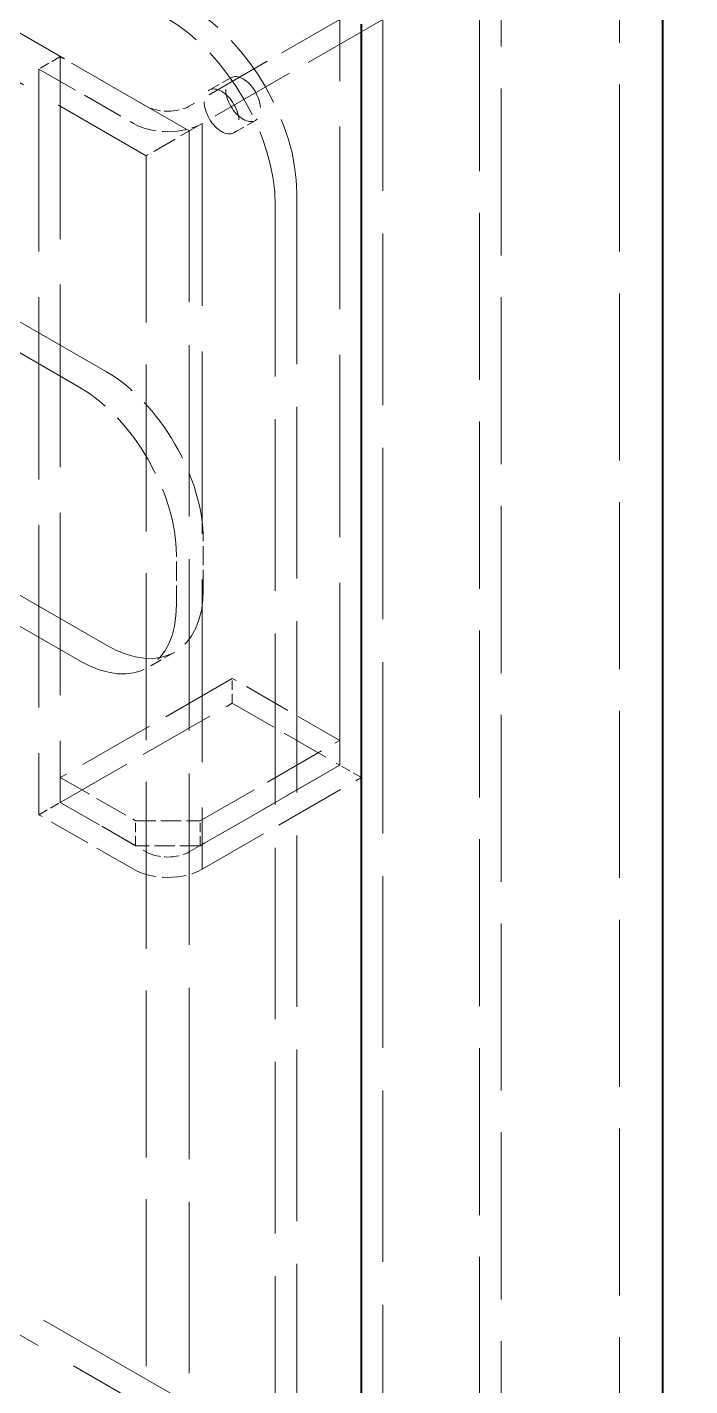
# Model space of a CAD drawing. Header units: millimetres. Extents: x 0 to 2378, y 0 to 1682.
# Drawn here: x 2182.23 to 2199.67, y 1429.01 to 1464.76 of the extents above; entities that cross this region are included whole.
import ezdxf

# ---------------------------------------------------------------- set-up
doc = ezdxf.new("R2010")
doc.units = ezdxf.units.MM
doc.header["$LTSCALE"] = 2
doc.linetypes.add('DASHED', pattern=[0.2067, 0.1654, -0.0413])
doc.layers.add('가려진 것(ISO)', color=2, linetype='DASHED', lineweight=18)
doc.layers.add('가시적인 것(ISO)', color=3, linetype='Continuous', lineweight=40)

msp = doc.modelspace()

# ---------------------------------------------------------------- linework, layer by layer
at = {"layer": '가려진 것(ISO)', "ltscale": 13.036946}
msp.add_line((2114.091, 1503.7317), (2186.4987, 1462.0348), dxfattribs=at)
at = {"layer": '가려진 것(ISO)', "ltscale": 12.833244}
msp.add_line((2114.091, 1502.4261), (2185.3673, 1461.3808), dxfattribs=at)
at = {"layer": '가려진 것(ISO)', "ltscale": 13.288179}
for p, q in [((2194.7011, 1403.8223), (2194.7011, 1471.1882)), ((2194.1354, 1470.8624), (2194.1354, 1403.4966)), ((2197.8124, 1468.745), (2197.8124, 1401.3791))]:
    msp.add_line(p, q, dxfattribs=at)
at = {"layer": '가려진 것(ISO)', "ltscale": 6.856808}
msp.add_line((2191.5899, 1464.9666), (2186.4987, 1462.0348), dxfattribs=at)
at = {"layer": '가려진 것(ISO)', "ltscale": 5.33305}
for p, q in [((2190.4585, 1464.9641), (2186.4987, 1462.6838)), ((2186.4987, 1443.0627), (2190.4585, 1445.343))]:
    msp.add_line(p, q, dxfattribs=at)
at = {"layer": '가려진 것(ISO)', "ltscale": 14.513788}
for p, q in [((2190.4585, 1445.343), (2190.4585, 1464.9641)), ((2183.1046, 1463.9868), (2183.1046, 1444.3657)), ((2182.5389, 1463.6611), (2182.5389, 1444.0399)), ((2186.8381, 1462.2277), (2186.8381, 1442.6066))]:
    msp.add_line(p, q, dxfattribs=at)
at = {"layer": '가려진 것(ISO)', "ltscale": 13.634165}
for p, q in [((2191.5899, 1464.9666), (2191.5899, 1414.2787)), ((2186.4987, 1462.0348), (2186.4987, 1411.3469)), ((2189.3271, 1460.406), (2189.3271, 1409.7181)), ((2188.7614, 1460.0803), (2188.7614, 1409.3924))]:
    msp.add_line(p, q, dxfattribs=at)
at = {"layer": '가려진 것(ISO)', "ltscale": 0.761779}
for p, q in [((2183.1046, 1463.9868), (2182.5389, 1463.6611)), ((2187.5893, 1463.4317), (2187.0236, 1463.1059)), ((2188.2365, 1462.3079), (2187.6708, 1461.9821)), ((2187.6301, 1446.9718), (2187.6301, 1447.6258)), ((2190.4585, 1445.343), (2190.4585, 1445.997)), ((2191.0242, 1445.0172), (2190.4585, 1445.343)), ((2183.1046, 1444.3657), (2183.1046, 1445.0197)), ((2182.5389, 1444.0399), (2183.1046, 1444.3657)), ((2185.0845, 1443.2256), (2185.0845, 1443.8796)), ((2186.7815, 1443.2256), (2186.7815, 1443.8796))]:
    msp.add_line(p, q, dxfattribs=at)
at = {"layer": '가려진 것(ISO)', "ltscale": 3.047415}
for p, q in [((2185.3673, 1462.6838), (2183.1046, 1463.9868)), ((2183.1046, 1444.3657), (2185.3673, 1443.0627))]:
    msp.add_line(p, q, dxfattribs=at)
at = {"layer": '가려진 것(ISO)', "ltscale": 3.352166}
for p, q in [((2182.5389, 1463.6611), (2185.0279, 1462.2277)), ((2185.0279, 1442.6066), (2182.5389, 1444.0399))]:
    msp.add_line(p, q, dxfattribs=at)
at = {"layer": '가려진 것(ISO)', "ltscale": 1.980784}
msp.add_line((2186.8381, 1462.2277), (2185.3673, 1461.3808), dxfattribs=at)
at = {"layer": '가려진 것(ISO)', "ltscale": 13.282315}
msp.add_line((2185.3673, 1461.3808), (2185.3673, 1412.0009), dxfattribs=at)
at = {"layer": '가려진 것(ISO)', "ltscale": 12.4821}
for p, q in [((2177.0233, 1459.8946), (2184.3208, 1455.6923)), ((2183.6137, 1455.2851), (2176.3162, 1459.4874)), ((2177.0233, 1452.7002), (2184.3208, 1448.4979)), ((2183.6137, 1448.0907), (2176.3162, 1452.293))]:
    msp.add_line(p, q, dxfattribs=at)
at = {"layer": '가려진 것(ISO)', "ltscale": 1.523657}
for p, q in [((2186.8664, 1449.9752), (2186.8664, 1451.2832)), ((2186.1593, 1449.568), (2186.1593, 1450.876))]:
    msp.add_line(p, q, dxfattribs=at)
at = {"layer": '가려진 것(ISO)', "ltscale": 0.952248}
msp.add_line((2186.1173, 1448.3214), (2185.4102, 1447.9142), dxfattribs=at)
at = {"layer": '가려진 것(ISO)', "ltscale": 6.094929}
for p, q in [((2187.6301, 1447.6258), (2183.1046, 1445.0197)), ((2183.1046, 1444.3657), (2187.6301, 1446.9718))]:
    msp.add_line(p, q, dxfattribs=at)
at = {"layer": '가려진 것(ISO)', "ltscale": 3.809293}
for p, q in [((2190.4585, 1445.997), (2187.6301, 1447.6258)), ((2187.6301, 1446.9718), (2190.4585, 1445.343))]:
    msp.add_line(p, q, dxfattribs=at)
at = {"layer": '가려진 것(ISO)', "ltscale": 4.952111}
for p, q in [((2186.7815, 1443.8796), (2190.4585, 1445.997)), ((2190.4585, 1445.343), (2186.7815, 1443.2256))]:
    msp.add_line(p, q, dxfattribs=at)
at = {"layer": '가려진 것(ISO)', "ltscale": 2.666475}
for p, q in [((2183.1046, 1445.0197), (2185.0845, 1443.8796)), ((2185.0845, 1443.2256), (2183.1046, 1444.3657))]:
    msp.add_line(p, q, dxfattribs=at)
at = {"layer": '가려진 것(ISO)', "ltscale": 5.637802}
msp.add_line((2186.8381, 1442.6066), (2191.0242, 1445.0172), dxfattribs=at)
at = {"layer": '가려진 것(ISO)', "ltscale": 1.616089}
for p, q in [((2185.0845, 1443.8796), (2186.7815, 1443.8796)), ((2186.7815, 1443.2256), (2185.0845, 1443.2256))]:
    msp.add_line(p, q, dxfattribs=at)
at = {"layer": '가려진 것(ISO)', "ltscale": 13.252056}
msp.add_line((2163.6733, 1441.6802), (2260.5186, 1385.9107), dxfattribs=at)
at = {"layer": '가려진 것(ISO)', "ltscale": 12.91355}
msp.add_line((2261.1692, 1384.7839), (2163.0227, 1441.3027), dxfattribs=at)
at = {"layer": '가려진 것(ISO)', "ltscale": 5.983681}
for centre in [(2186.4987, 1462.0348), (2185.933, 1461.7091)]:
    msp.add_ellipse(centre, major_axis=(1.9961, -3.4663), ratio=0.5780931, start_param=0.7873319, end_param=2.3581282, dxfattribs=at)
at = {"layer": '가려진 것(ISO)', "ltscale": 3.879783}
for centre in [(2187.9129, 1462.8698), (2187.3472, 1462.544)]:
    msp.add_ellipse(centre, major_axis=(0.3236, -0.5619), ratio=0.5780931, dxfattribs=at)
at = {"layer": '가려진 것(ISO)', "ltscale": 1.196656}
for centre, major_axis, start_param, end_param in [((2185.933, 1463.0096), (-0.8, 0), 0.7853982, 2.3561945), ((2185.933, 1443.3884), (0.8, 0), 3.9269908, 5.4977871)]:
    msp.add_ellipse(centre, major_axis=major_axis, ratio=0.5758617, start_param=start_param, end_param=end_param, dxfattribs=at)
at = {"layer": '가려진 것(ISO)', "ltscale": 1.91471}
for centre, major_axis, start_param, end_param in [((2185.933, 1462.749), (1.28, 0), 3.9269908, 5.4977871), ((2185.933, 1443.1278), (-1.28, 0), 0.7853982, 2.3561945)]:
    msp.add_ellipse(centre, major_axis=major_axis, ratio=0.5758617, start_param=start_param, end_param=end_param, dxfattribs=at)
at = {"layer": '가려진 것(ISO)', "ltscale": 5.385303}
for centre, major_axis, start_param, end_param in [((2184.3208, 1452.7491), (-1.7965, 3.1197), 3.9289245, 5.4997209), ((2183.6137, 1452.3419), (1.7965, -3.1197), 0.7873319, 2.3581282), ((2184.3208, 1451.4411), (1.7965, -3.1197), 5.4997209, 7.0705172), ((2183.6137, 1451.0339), (1.7965, -3.1197), 5.4997209, 7.0705172)]:
    msp.add_ellipse(centre, major_axis=major_axis, ratio=0.5780931, start_param=start_param, end_param=end_param, dxfattribs=at)
at = {"layer": '가시적인 것(ISO)'}
for p, q in [((2198.9438, 1469.3991), (2198.9438, 1400.7251)), ((2191.0242, 1396.1645), (2191.0242, 1464.8385))]:
    msp.add_line(p, q, dxfattribs=at)

doc.saveas('drawing.dxf')
